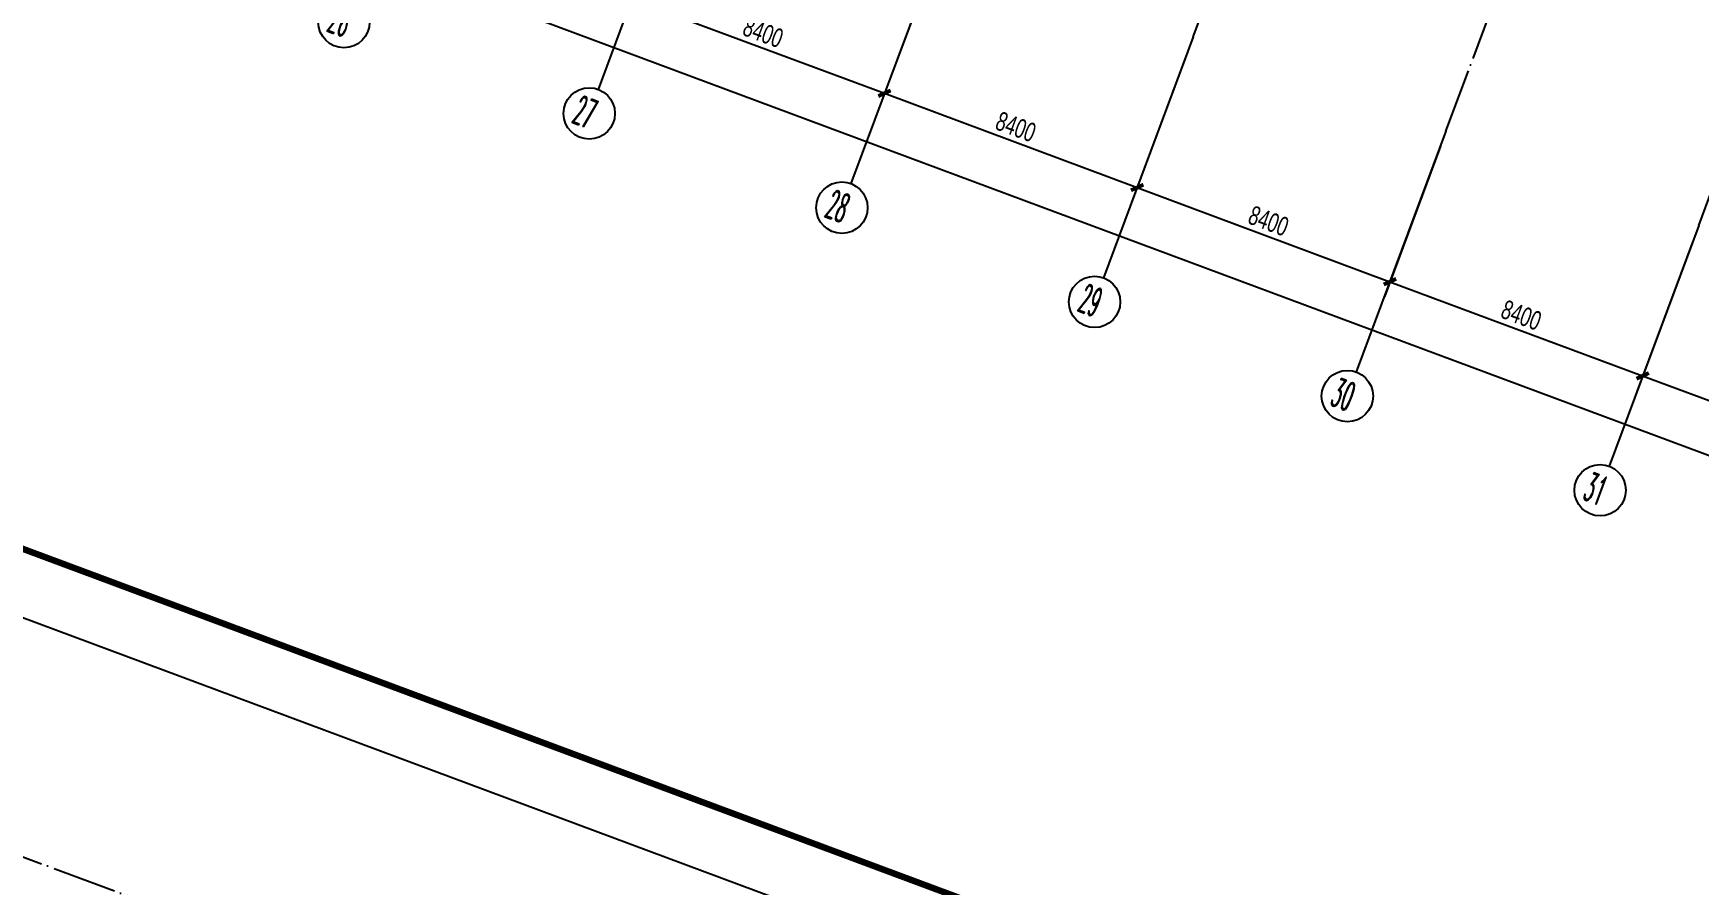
# Model space of a CAD drawing. Header units: millimetres. Extents: x 600121811 to 600690586, y 3472921280 to 3473279938.
# Drawn here: x 600406894 to 600458766, y 3473002563 to 3473029069 of the extents above; entities that cross this region are included whole.
import ezdxf
from ezdxf.enums import TextEntityAlignment as Align

# ---------------------------------------------------------------- set-up
doc = ezdxf.new("R2010")
doc.units = ezdxf.units.MM
doc.header["$LTSCALE"] = 1000
doc.linetypes.add('AX-MALL-GIRD-200$0$DOTE', pattern=[2.42, 2, -0.2, 0.02, -0.2])
doc.layers.get('0').update_dxf_attribs({"linetype": 'CONTINUOUS'})
for name, color, linetype in [('AX-MALL-GIRD-200$0$A-Grid', 222, 'AX-MALL-GIRD-200$0$DOTE'), ('AX-MALL-GIRD-200$0$A-Grid-Iden', 11, 'CONTINUOUS'), ('AX-MALL-GJ-200$0$A-Anno-Note', 241, 'CONTINUOUS'), ('AX-MALL-GJ-200$0$X-Tlbk', 4, 'CONTINUOUS'), ('AX-MALL-WALL-GJ$0$A-SEE', 254, 'CONTINUOUS'), ('AXIS_TEXT', 7, 'CONTINUOUS')]:
    doc.layers.add(name, color=color, linetype=linetype)
doc.styles.add('AX-MALL-GIRD-200$0$_TCH_AXIS', font='ROMAND.shx', dxfattribs={"width": 0.7, "height": 5, "bigfont": 'zy_cn.shx'})
doc.styles.add('AX-MALL-GIRD-200$0$_TCH_DIM_T3', font='zy_en.shx', dxfattribs={"width": 0.7, "bigfont": 'zy_cn.shx'})
doc.styles.add('COMPLEX', font='COMPLEX')
doc.dimstyles.new('AX-MALL-GIRD-200$0$_TCH_ARCH&&200', dxfattribs={"dimtxt": 595, "dimasz": 300, "dimexe": 500, "dimexo": 500, "dimgap": 152.5, "dimtad": 1, "dimdec": 0, "dimzin": 0, "dimdsep": 46, "dimtxsty": 'AX-MALL-GIRD-200$0$_TCH_DIM_T3', "dimblk": 'AX-MALL-GIRD-200$0$_ArchTick', "dimcen": 0.09, "dimclrt": 7, "dimazin": 2, "dimtfac": 1, "dimtdec": 0, "dimtix": 1, "dimtmove": 2, "dimatfit": 3, "dimfxl": 500, "dimtolj": 1, "dimtzin": 0, "dimarcsym": 0})

# ---------------------------------------------------------------- blocks, each defined once
blk = doc.blocks.new('_AXISO')
blk.add_circle((0, 0), 0.5)
at = {"layer": 'AXIS_TEXT', "style": 'COMPLEX', "width": 1.041667}
blk.add_attdef('A', text='', height=0.56, dxfattribs=at).set_placement((-0.25, -0.28), (0.25, -0.28), align=Align.FIT)
blk = doc.blocks.new('AX-MALL-GIRD-200$0$_ArchTick')
at = {"color": 0, "linetype": 'ByBlock', "const_width": 0.4}
blk.add_lwpolyline([(-0.5, -0.5), (0.5, 0.5)], dxfattribs=at)
blk = doc.blocks.new('*D160')
at = {"layer": 'AX-MALL-GIRD-200$0$A-Grid-Iden', "color": 0, "lineweight": -2, "transparency": 16777216}
for p, q in [((600228911, 3473108184), (600226607, 3473101999)), ((600226782, 3473102468), (600551951, 3472981333)), ((600554081, 3472987049), (600551777, 3472980864))]:
    blk.add_line(p, q, dxfattribs=at)
at = {"layer": 'AX-MALL-GIRD-200$0$A-Grid-Iden', "color": 0, "lineweight": -2, "transparency": 16777216, "xscale": 300, "yscale": 300, "zscale": 300}
for p, rotation in [((600226782, 3473102468), 159.5681613089764), ((600551951, 3472981333), 339.5681613089764)]:
    blk.add_blockref('AX-MALL-GIRD-200$0$_ArchTick', p, dxfattribs=dict(at, rotation=rotation))
at = {"layer": 'AX-MALL-GIRD-200$0$A-Grid-Iden', "color": 7, "transparency": 16777216, "insert": (600389524, 3473042322), "char_height": 595, "attachment_point": 5, "rotation": 339.5682, "style": 'AX-MALL-GIRD-200$0$_TCH_DIM_T3'}
blk.add_mtext('\\A1;347000', dxfattribs=at)
blk = doc.blocks.new('*D187')
at = {"layer": 'AX-MALL-GIRD-200$0$A-Grid-Iden', "color": 0, "lineweight": -2, "transparency": 16777216}
for p, q in [((600427105, 3473034351), (600425360, 3473029666)), ((600434977, 3473031419), (600433232, 3473026733)), ((600425535, 3473030134), (600433406, 3473027202))]:
    blk.add_line(p, q, dxfattribs=at)
at = {"layer": 'AX-MALL-GIRD-200$0$A-Grid-Iden', "color": 0, "lineweight": -2, "transparency": 16777216, "xscale": 300, "yscale": 300, "zscale": 300}
for p, rotation in [((600425535, 3473030134), 159.5681613090017), ((600433406, 3473027202), 339.5681613090017)]:
    blk.add_blockref('AX-MALL-GIRD-200$0$_ArchTick', p, dxfattribs=dict(at, rotation=rotation))
at = {"layer": 'AX-MALL-GIRD-200$0$A-Grid-Iden', "color": 7, "transparency": 16777216, "insert": (600429627, 3473029090), "char_height": 595, "attachment_point": 5, "rotation": 339.5682, "style": 'AX-MALL-GIRD-200$0$_TCH_DIM_T3'}
blk.add_mtext('\\A1;8400', dxfattribs=at)
blk = doc.blocks.new('*D188')
at = {"layer": 'AX-MALL-GIRD-200$0$A-Grid-Iden', "color": 0, "lineweight": -2, "transparency": 16777216}
for p, q in [((600434977, 3473031419), (600433232, 3473026733)), ((600442849, 3473028486), (600441103, 3473023801)), ((600433406, 3473027202), (600441278, 3473024269))]:
    blk.add_line(p, q, dxfattribs=at)
at = {"layer": 'AX-MALL-GIRD-200$0$A-Grid-Iden', "color": 0, "lineweight": -2, "transparency": 16777216, "xscale": 300, "yscale": 300, "zscale": 300}
for p, rotation in [((600433406, 3473027202), 159.5681613086433), ((600441278, 3473024269), 339.5681613086433)]:
    blk.add_blockref('AX-MALL-GIRD-200$0$_ArchTick', p, dxfattribs=dict(at, rotation=rotation))
at = {"layer": 'AX-MALL-GIRD-200$0$A-Grid-Iden', "color": 7, "transparency": 16777216, "insert": (600437499, 3473026157), "char_height": 595, "attachment_point": 5, "rotation": 339.5682, "style": 'AX-MALL-GIRD-200$0$_TCH_DIM_T3'}
blk.add_mtext('\\A1;8400', dxfattribs=at)
blk = doc.blocks.new('*D189')
at = {"layer": 'AX-MALL-GIRD-200$0$A-Grid-Iden', "color": 0, "lineweight": -2, "transparency": 16777216}
for p, q in [((600442849, 3473028486), (600441103, 3473023801)), ((600450720, 3473025554), (600448975, 3473020868)), ((600441278, 3473024269), (600449149, 3473021337))]:
    blk.add_line(p, q, dxfattribs=at)
at = {"layer": 'AX-MALL-GIRD-200$0$A-Grid-Iden', "color": 0, "lineweight": -2, "transparency": 16777216, "xscale": 300, "yscale": 300, "zscale": 300}
for p, rotation in [((600441278, 3473024269), 159.5681613090017), ((600449149, 3473021337), 339.5681613090017)]:
    blk.add_blockref('AX-MALL-GIRD-200$0$_ArchTick', p, dxfattribs=dict(at, rotation=rotation))
at = {"layer": 'AX-MALL-GIRD-200$0$A-Grid-Iden', "color": 7, "transparency": 16777216, "insert": (600445370, 3473023225), "char_height": 595, "attachment_point": 5, "rotation": 339.5682, "style": 'AX-MALL-GIRD-200$0$_TCH_DIM_T3'}
blk.add_mtext('\\A1;8400', dxfattribs=at)
blk = doc.blocks.new('*D190')
at = {"layer": 'AX-MALL-GIRD-200$0$A-Grid-Iden', "color": 0, "lineweight": -2, "transparency": 16777216}
for p, q in [((600450720, 3473025554), (600448975, 3473020868)), ((600458592, 3473022621), (600456846, 3473017936)), ((600449149, 3473021337), (600457021, 3473018405))]:
    blk.add_line(p, q, dxfattribs=at)
at = {"layer": 'AX-MALL-GIRD-200$0$A-Grid-Iden', "color": 0, "lineweight": -2, "transparency": 16777216, "xscale": 300, "yscale": 300, "zscale": 300}
for p, rotation in [((600449149, 3473021337), 159.5681613081501), ((600457021, 3473018405), 339.5681613081501)]:
    blk.add_blockref('AX-MALL-GIRD-200$0$_ArchTick', p, dxfattribs=dict(at, rotation=rotation))
at = {"layer": 'AX-MALL-GIRD-200$0$A-Grid-Iden', "color": 7, "transparency": 16777216, "insert": (600453242, 3473020292), "char_height": 595, "attachment_point": 5, "rotation": 339.5682, "style": 'AX-MALL-GIRD-200$0$_TCH_DIM_T3'}
blk.add_mtext('\\A1;8400', dxfattribs=at)
blk = doc.blocks.new('*D191')
at = {"layer": 'AX-MALL-GIRD-200$0$A-Grid-Iden', "color": 0, "lineweight": -2, "transparency": 16777216}
for p, q in [((600458592, 3473022621), (600456846, 3473017936)), ((600466463, 3473019689), (600464718, 3473015004)), ((600457021, 3473018405), (600464892, 3473015472))]:
    blk.add_line(p, q, dxfattribs=at)
at = {"layer": 'AX-MALL-GIRD-200$0$A-Grid-Iden', "color": 0, "lineweight": -2, "transparency": 16777216, "xscale": 300, "yscale": 300, "zscale": 300}
for p, rotation in [((600457021, 3473018405), 159.5681613094948), ((600464892, 3473015472), 339.5681613094948)]:
    blk.add_blockref('AX-MALL-GIRD-200$0$_ArchTick', p, dxfattribs=dict(at, rotation=rotation))
at = {"layer": 'AX-MALL-GIRD-200$0$A-Grid-Iden', "color": 7, "transparency": 16777216, "insert": (600461114, 3473017360), "char_height": 595, "attachment_point": 5, "rotation": 339.5682, "style": 'AX-MALL-GIRD-200$0$_TCH_DIM_T3'}
blk.add_mtext('\\A1;8400', dxfattribs=at)
blk = doc.blocks.new('AX-MALL-GIRD-200')
at = {"layer": 'AX-MALL-GIRD-200$0$A-Grid'}
for p, q in [((600443023.1, 3473028954.8), (600481752.6, 3473132918.5)), ((600450894.6, 3473026022.4), (600489624.1, 3473129986.1)), ((600458766.1, 3473023090), (600497495.7, 3473127053.7))]:
    blk.add_line(p, q, dxfattribs=at)
blk.add_lwpolyline([(600121810.7, 3473109514.7), (600627098, 3472921280.3), (600690585.7, 3473091703.7), (600185298.4, 3473279938)], close=True, dxfattribs=at)
at = {"layer": 'AX-MALL-GIRD-200$0$A-Grid-Iden'}
for p, q in [((600427280, 3473034819.5), (600424487.2, 3473027322.8)), ((600435151.5, 3473031887.1), (600432358.8, 3473024390.4)), ((600443023.1, 3473028954.8), (600440230.3, 3473021458.1)), ((600450894.6, 3473026022.4), (600448101.9, 3473018525.7)), ((600458766.1, 3473023090), (600455973.4, 3473015593.3))]:
    blk.add_line(p, q, dxfattribs=at)
ref = blk.add_blockref('_AXISO', (600416570.7, 3473029418.2), dxfattribs=dict(at, xscale=1600, yscale=1600, zscale=1600))
ref.add_attrib('A', '26', dxfattribs={"height": 905.1, "rotation": 339.56816, "style": 'AX-MALL-GIRD-200$0$_TCH_AXIS', "width": 0.525}).set_placement((600415988.6, 3473029152.2), (600416582.3, 3473028931), align=Align.FIT)
ref = blk.add_blockref('_AXISO', (600424208, 3473026573.1), dxfattribs=dict(at, xscale=1600, yscale=1600, zscale=1600))
ref.add_attrib('A', '27', dxfattribs={"height": 905.1, "rotation": 339.56816, "style": 'AX-MALL-GIRD-200$0$_TCH_AXIS', "width": 0.525}).set_placement((600423625.9, 3473026307), (600424219.6, 3473026085.9), align=Align.FIT)
ref = blk.add_blockref('_AXISO', (600432079.5, 3473023640.8), dxfattribs=dict(at, xscale=1600, yscale=1600, zscale=1600))
ref.add_attrib('A', '28', dxfattribs={"height": 905.1, "rotation": 339.56816, "style": 'AX-MALL-GIRD-200$0$_TCH_AXIS', "width": 0.525}).set_placement((600431497.4, 3473023374.7), (600432091.2, 3473023153.5), align=Align.FIT)
ref = blk.add_blockref('_AXISO', (600439951, 3473020708.4), dxfattribs=dict(at, xscale=1600, yscale=1600, zscale=1600))
ref.add_attrib('A', '29', dxfattribs={"height": 905.1, "rotation": 339.56816, "style": 'AX-MALL-GIRD-200$0$_TCH_AXIS', "width": 0.525}).set_placement((600439369, 3473020442.3), (600439962.7, 3473020221.1), align=Align.FIT)
ref = blk.add_blockref('_AXISO', (600447822.6, 3473017776), dxfattribs=dict(at, xscale=1600, yscale=1600, zscale=1600))
ref.add_attrib('A', '30', dxfattribs={"height": 905.1, "rotation": 339.56816, "style": 'AX-MALL-GIRD-200$0$_TCH_AXIS', "width": 0.525}).set_placement((600447240.5, 3473017509.9), (600447834.2, 3473017288.7), align=Align.FIT)
ref = blk.add_blockref('_AXISO', (600455694.1, 3473014843.6), dxfattribs=dict(at, xscale=1600, yscale=1600, zscale=1600))
ref.add_attrib('A', '31', dxfattribs={"height": 905.1, "rotation": 339.56816, "style": 'AX-MALL-GIRD-200$0$_TCH_AXIS', "width": 0.525}).set_placement((600455112.1, 3473014577.5), (600455705.8, 3473014356.4), align=Align.FIT)
for base, p1, p2, picture, middle in [((600551951.4, 3472981332.7), (600229085.8, 3473108652.6), (600554255.4, 3472987517.4), '*D160', (600389523.7, 3473042322)), ((600433406.1, 3473027201.7), (600427280, 3473034819.5), (600435151.5, 3473031887.1), '*D187', (600429627.4, 3473029089.6)), ((600441277.6, 3473024269.3), (600435151.5, 3473031887.1), (600443023.1, 3473028954.8), '*D188', (600437498.9, 3473026157.2)), ((600449149.1, 3473021336.9), (600443023.1, 3473028954.8), (600450894.6, 3473026022.4), '*D189', (600445370.5, 3473023224.8)), ((600457020.7, 3473018404.6), (600450894.6, 3473026022.4), (600458766.1, 3473023090), '*D190', (600453242, 3473020292.4)), ((600464892.2, 3473015472.2), (600458766.1, 3473023090), (600466637.7, 3473020157.6), '*D191', (600461113.5, 3473017360.1))]:
    dim = blk.add_linear_dim(base=base, p1=p1, p2=p2, angle=339.56816, dimstyle='AX-MALL-GIRD-200$0$_TCH_ARCH&&200', override={"dimgap": 0}, dxfattribs=at)
    dim.commit()
    dim.dimension.update_dxf_attribs({"geometry": picture, "text_midpoint": middle, "dimtype": 129, "text_rotation": 339.56816})
blk = doc.blocks.new('AX-MALL-WALL-GJ')
at = {"layer": 'AX-MALL-WALL-GJ$0$A-SEE'}
blk.add_blockref('AX-MALL-GIRD-200', (0, 0), dxfattribs=at)

msp = doc.modelspace()

# ---------------------------------------------------------------- linework, layer by layer
at = {"layer": 'AX-MALL-GJ-200$0$X-Tlbk'}
msp.add_lwpolyline([(600182351, 3473094412), (600600292, 3472938717), (600659010, 3473096335), (600241068, 3473252031)], close=True, dxfattribs=at)
at = {"layer": 'AX-MALL-GJ-200$0$X-Tlbk', "const_width": 200}
msp.add_lwpolyline([(600187735, 3473094541), (600599116, 3472941289), (600656437, 3473095159), (600245056, 3473248411)], close=True, dxfattribs=at)

# ---------------------------------------------------------------- block references
at = {"layer": 'AX-MALL-GJ-200$0$A-Anno-Note'}
msp.add_blockref('AX-MALL-WALL-GJ', (0, 0), dxfattribs=at)

doc.saveas('drawing.dxf')
